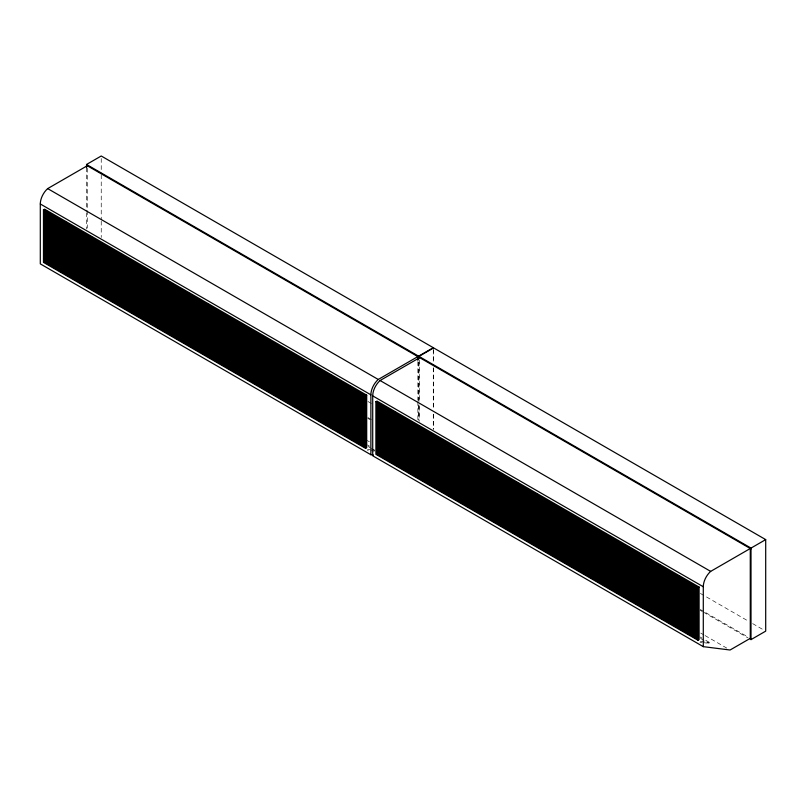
<?xml version="1.0" encoding="UTF-8"?>
<svg xmlns="http://www.w3.org/2000/svg" width="806" height="806" viewBox="0 0 806 806"><rect width="100%" height="100%" fill="white"/><g stroke="black" fill="none" stroke-linecap="round" stroke-linejoin="round"><path stroke-width="0.6" stroke-dasharray="4.03 3.02" d="M703.376 642.654L709.068 643.359L709.451 642.422L703.054 638.725M370.206 449.647L367.929 449.355L367.556 450.302L369.823 450.584M371.344 449.788L374.76 450.211M370.962 450.735L374.377 451.159M700.343 641.274L709.451 642.422M699.971 642.221L702.238 642.503M367.959 401.509L372.322 404.028M700.384 593.428L748.28 621.083M752.633 623.592L763.524 629.879M367.838 417.548L372.191 420.067M700.253 609.467L704.605 611.986M705.693 612.61L748.099 637.093M367.727 418.334L369.904 419.594M700.142 610.253L702.318 611.512M703.406 612.137L748.089 637.939M367.204 440.519L369.38 441.769M700.706 633.063L703.97 634.947M705.059 635.571L726.811 648.135M367.445 444.962L369.571 446.192M699.86 636.881L701.986 638.11M368.13 446.524L370.256 447.753M371.324 448.368L374.518 450.211M700.545 638.443L709.068 643.359M433.648 349.159L433.648 362.952M433.648 367.969L433.648 409.337M433.648 414.355L433.648 429.407M433.285 350.197L433.285 362.74M433.285 367.758L433.285 409.126M433.285 414.143L433.285 429.195M419.694 360.151L419.694 401.328M419.694 406.315L419.694 421.286M418.959 362.226L418.959 403.403M418.959 404.642L418.959 419.624M418.596 361.995L418.596 400.501M418.596 405.468L418.596 420.379M417.861 361.592L417.861 400.27M417.861 401.519L417.861 420.228M101.234 158.49L101.234 173.542M101.234 174.791L101.234 219.927M101.234 221.187L101.234 237.488M87.28 168.232L87.28 209.409M87.28 210.658L87.28 228.128M86.544 167.809L86.544 211.484M86.544 212.734L86.544 228.944"/><path stroke-width="1.21" d="M86.544 164.464L101.234 155.991L433.285 347.688L418.596 356.171L86.544 164.464L86.544 167.809M373.309 455.037L370.881 454.735L40.3 263.874L40.3 203.968A14.085 8.131 -60 0 1 47.675 188.604L87.28 165.744M43.474 209.802L44.572 209.167L366.7 395.152L366.7 447.743L365.602 448.378L43.474 262.393L43.474 209.802L365.602 395.786L366.7 395.152M44.572 211.716L365.239 396.844L365.239 398.114L44.572 212.986L44.572 211.716L45.307 211.293L89.879 237.024M44.572 212.986L45.307 212.562M44.572 214.255L365.239 399.393L365.239 400.663L44.572 215.534L44.572 214.255L45.307 213.832L365.964 398.97M44.572 216.804L365.239 401.932L365.239 403.212L44.572 218.073L44.572 216.804L45.307 216.381L365.964 401.509M44.572 219.343L365.239 404.481L365.239 405.75L44.572 220.622L44.572 219.343L45.307 218.92L365.964 404.058M44.572 221.892L365.239 407.02L365.239 408.299L44.572 223.161L44.572 221.892L45.307 221.469L365.964 406.597M44.572 223.161L45.307 222.738M44.572 224.441L365.239 409.569L365.239 410.838L44.572 225.71L44.572 224.441L45.307 224.018L365.964 409.146M44.572 225.71L45.307 225.287M44.572 226.98L365.239 412.118L365.239 413.387L44.572 228.259L44.572 226.98L45.307 226.557L365.964 411.695M44.572 228.259L45.307 227.826M44.572 229.529L365.239 414.657L365.239 415.936L44.572 230.798L44.572 229.529L45.307 229.106L365.964 414.234M44.572 230.798L45.307 230.375M44.572 232.068L365.239 417.206L365.239 418.475L44.572 233.347L44.572 232.068L45.307 231.644L365.964 416.783M44.572 234.617L365.239 419.745L365.239 421.024L44.572 235.886L44.572 234.617L45.307 234.193L365.964 419.322M44.572 237.166L365.239 422.294L365.239 423.563L44.572 238.435L44.572 237.166L45.307 236.742L365.964 421.87M44.572 238.435L45.307 238.012M44.572 239.704L365.239 424.843L365.239 426.112L44.572 240.974L44.572 239.704L45.307 239.281L365.964 424.409M44.572 240.974L45.307 240.551M44.572 242.253L365.239 427.382L365.239 428.651L44.572 243.523L44.572 242.253L45.307 241.83L365.964 426.958M44.572 243.523L45.307 243.1M44.572 244.792L365.239 429.93L365.239 431.2L44.572 246.072L44.572 244.792L45.307 244.369L365.964 429.507M44.572 246.072L45.307 245.649M44.572 247.341L365.239 432.469L365.239 433.749L44.572 248.611L44.572 247.341L45.307 246.918L365.964 432.046M44.572 249.89L365.239 435.018L365.239 436.288L44.572 251.16L44.572 249.89L45.307 249.457L365.964 434.595M44.572 252.429L365.239 437.567L365.239 438.837L44.572 253.699L44.572 252.429L45.307 252.006L365.964 437.134M44.572 253.699L45.307 253.275M44.572 254.978L365.239 440.106L365.239 441.376L44.572 256.248L44.572 254.978L45.307 254.555L365.964 439.683M44.572 256.248L45.307 255.824M44.572 257.517L365.239 442.655L365.239 443.925L44.572 258.797L44.572 257.517L45.307 257.094L365.964 442.232M44.572 258.797L45.307 258.363M365.964 446.474L44.572 260.912L44.572 260.066L45.307 259.643L365.964 444.771M44.572 260.912L45.307 260.489M44.209 261.97L364.866 447.108L364.866 396.209L44.209 211.081L44.209 261.97L45.68 261.124L104.377 295.016M370.881 454.735L370.881 394.829A14.085 8.131 -60 0 1 378.256 379.465L417.861 356.595L417.861 360.342M751.011 548.946L418.959 357.239L418.959 356.383L433.648 347.91L765.7 539.607L765.7 631.138L751.011 639.621L750.275 639.198L750.275 548.513L710.67 571.383A14.085 8.131 -60 0 0 703.295 586.748L703.295 646.654L730.075 650.009L750.275 638.352M703.295 646.654L372.715 455.793L372.715 395.887A14.085 8.131 -60 0 1 380.089 380.523L419.694 357.663M375.888 401.72L376.986 401.086L699.114 587.07L699.114 639.662L698.016 640.296L375.888 454.312L375.888 401.72L698.016 587.705L699.114 587.07M697.653 590.032L376.986 404.904L376.986 403.635L377.722 403.212L417.941 426.424M376.986 404.904L377.722 404.481M697.653 592.581L376.986 407.453L376.986 406.174L377.722 405.75L697.301 590.254M376.986 407.453L377.722 407.02M697.653 595.13L376.986 409.992L376.986 408.723L377.722 408.299L697.301 592.803M376.986 409.992L377.722 409.569M697.653 597.669L376.986 412.541L376.986 411.262L377.722 410.838L697.301 595.342M376.986 412.541L377.722 412.118M697.653 600.218L376.986 415.08L376.986 413.81L377.722 413.387L697.301 597.891M376.986 415.08L377.722 414.657M697.653 602.757L376.986 417.629L376.986 416.359L377.722 415.936L697.301 600.44M376.986 417.629L377.722 417.206M697.653 605.306L376.986 420.178L376.986 418.898L377.722 418.475L697.301 602.979M376.986 420.178L377.722 419.745M697.653 607.845L376.986 422.717L376.986 421.447L377.722 421.024L697.301 605.528M376.986 422.717L377.722 422.294M697.653 610.394L376.986 425.266L376.986 423.986L377.722 423.563L697.301 608.067M376.986 425.266L377.722 424.843M697.653 612.943L376.986 427.805L376.986 426.535L377.722 426.112L697.301 610.616M376.986 427.805L377.722 427.382M697.653 615.482L376.986 430.354L376.986 429.084L377.722 428.651L697.301 613.165M376.986 430.354L377.722 429.93M697.653 618.031L376.986 432.893L376.986 431.623L377.722 431.2L697.301 615.703M376.986 432.893L377.722 432.469M697.653 620.57L376.986 435.442L376.986 434.172L377.722 433.749L697.301 618.252M376.986 435.442L377.722 435.018M697.653 623.119L376.986 437.99L376.986 436.711L377.722 436.288L697.301 620.791M376.986 437.99L377.722 437.567M697.653 625.668L376.986 440.529L376.986 439.26L377.722 438.837L697.301 623.34M376.986 440.529L377.722 440.106M697.653 628.206L376.986 443.078L376.986 441.799L377.722 441.376L697.301 625.889M376.986 443.078L377.722 442.655M697.653 630.755L376.986 445.617L376.986 444.348L377.722 443.925L697.301 628.428M376.986 445.617L377.722 445.194L379.898 446.453M697.653 633.294L376.986 448.166L376.986 446.897L377.722 446.474L697.301 630.977M376.986 448.166L377.722 447.743M697.653 635.843L376.986 450.715L376.986 449.436L377.722 449.013L697.301 633.516M376.986 450.715L377.722 450.282M697.653 637.959L376.986 452.831L376.986 451.985L377.722 451.562L697.301 636.065M376.986 452.831L377.722 452.408M376.624 453.889L697.281 639.027L697.281 588.128L376.624 403L376.624 453.889L378.095 453.043M418.959 356.383L751.011 548.09L765.7 539.607M86.544 165.321L418.596 357.028M47.675 188.604L378.256 379.465M380.089 380.523L710.67 571.383M40.3 203.968L370.881 394.829M372.715 395.887L703.295 586.748M48.572 212.321L45.307 210.437L45.307 261.335M64.873 221.741L67.049 222.99M89.879 236.168L92.045 237.427M168.142 281.354L170.308 282.614M183.355 290.14L185.531 291.399M187.707 292.649L189.873 293.908M207.273 303.953L210.527 305.827M261.618 335.326L263.794 336.586M281.183 346.62L283.359 347.88M300.749 357.914L304.013 359.798M330.097 374.861L332.274 376.12M339.88 380.513L342.056 381.762M349.663 386.165L351.839 387.414M392.945 411.141L395.111 412.4M417.941 425.578L420.117 426.837M486.421 465.112L488.597 466.372M496.204 470.764L498.38 472.024M515.769 482.059L517.946 483.318M535.335 493.353L538.599 495.237M579.907 519.084L582.073 520.344M609.255 536.03L611.422 537.29M628.821 547.324L632.075 549.208M658.17 564.271L660.336 565.53M677.735 575.565L679.901 576.824M92.045 238.274L98.574 242.042M101.828 243.926L119.228 253.961M121.394 255.22L183.355 290.986M185.531 292.246L197.49 299.147M199.656 300.406L212.703 307.932M214.88 309.192L261.618 336.173M263.794 337.432L275.753 344.333M277.919 345.593L281.183 347.467M283.359 348.726L290.966 353.119M293.142 354.378L354.015 389.52M357.27 391.404L365.964 396.421M420.117 427.684L432.076 434.585M434.243 435.845L447.29 443.371M449.466 444.63L510.339 479.772M513.593 481.656L525.552 488.557M527.728 489.816L579.907 519.93M582.073 521.19L588.602 524.958M591.856 526.842L603.815 533.743M607.079 535.627L609.255 536.877M611.422 538.136L682.077 578.93M685.342 580.814L697.301 587.715M376.986 403.635L697.653 588.763M61.609 221.972L63.785 223.232M134.441 264.025L137.705 265.909M155.095 275.944L157.271 277.204M174.66 287.238L176.836 288.498M252.923 332.425L255.099 333.684M268.136 341.21L270.312 342.469M277.919 346.862L280.095 348.111M296.406 357.532L299.661 359.416M346.399 386.396L348.575 387.656M389.681 411.382L391.857 412.642M409.247 422.676L411.423 423.936M483.157 465.354L485.333 466.614M502.722 476.648L504.899 477.908M596.208 530.62L598.384 531.879M624.469 546.942L627.733 548.815M645.122 558.86L647.299 560.12M664.688 570.154L666.864 571.414M674.471 575.806L676.647 577.066M376.986 406.174L697.653 591.312M62.697 225.146L64.873 226.405M131.177 264.68L133.353 265.94M205.097 307.358L207.273 308.617M214.88 313.01L217.056 314.259M224.662 318.652L226.839 319.911M252.923 334.974L256.187 336.858M273.577 346.892L275.753 348.152M293.142 358.196L295.318 359.446M346.399 388.945L349.663 390.829M390.769 414.556L392.945 415.815M409.247 425.225L412.511 427.109M429.9 437.144L432.076 438.404M459.249 454.09L461.425 455.35M508.163 482.331L510.339 483.59M542.942 502.41L545.118 503.669M552.725 508.062L554.901 509.321M601.639 536.302L603.815 537.562M621.204 547.596L623.381 548.856M674.471 578.355L677.735 580.229M695.125 590.274L697.301 591.533M376.986 408.723L697.653 593.851M58.354 225.186L60.531 226.436M87.703 242.122L89.879 243.382M151.83 279.148L154.006 280.407M171.396 290.452L173.572 291.701M181.179 296.094L183.355 297.354M249.659 335.639L251.835 336.888M323.579 378.306L325.755 379.566M343.144 389.6L345.321 390.86M386.417 414.586L388.593 415.846M405.982 425.89L408.158 427.14M479.902 468.558L482.079 469.817M484.245 471.067L486.421 472.326M499.468 479.852L501.644 481.111M509.251 485.504L511.427 486.764M577.731 525.038L579.907 526.298M621.204 550.145L624.469 552.029M641.858 562.064L644.034 563.323M671.207 579.01L673.383 580.27M376.986 411.262L697.653 596.4M87.703 244.671L90.957 246.555M108.357 256.59L110.523 257.849M127.922 267.894L130.088 269.144M206.185 313.081L208.351 314.33M221.398 321.866L223.574 323.115M249.659 338.177L252.923 340.061M270.312 350.106L272.488 351.356M299.661 367.042L301.837 368.302M426.636 440.358L428.812 441.607M436.419 446L438.595 447.259M455.984 457.294L458.161 458.554M484.245 473.616L487.509 475.5M577.731 527.587L580.985 529.471M598.384 539.506L600.551 540.766M617.95 550.81L620.126 552.06M627.733 556.452L629.909 557.712M376.986 413.81L697.653 598.939M55.09 228.39L57.266 229.639M84.439 245.336L86.615 246.586M168.142 293.656L170.308 294.915M177.924 299.308L180.091 300.557M206.185 315.62L209.439 317.504M226.839 327.548L229.005 328.798M246.404 338.842L248.57 340.092M320.314 381.52L322.491 382.769M324.667 384.029L326.833 385.278M339.88 392.814L342.056 394.063M383.162 417.8L385.328 419.049M402.728 429.094L404.894 430.344M412.511 434.746L414.677 435.996M480.991 474.281L483.157 475.53M496.204 483.066L498.38 484.315M505.987 488.708L508.163 489.967M554.901 516.948L557.077 518.208M574.466 528.252L576.643 529.502M638.604 565.278L640.77 566.527M648.387 570.92L650.553 572.179M667.952 582.224L670.118 583.473M376.986 416.359L697.653 601.488M105.092 259.804L107.269 261.053M109.445 262.313L111.611 263.572M124.658 271.098L126.834 272.357M134.441 276.75L136.617 277.999M202.921 316.284L205.097 317.534M246.404 341.381L249.659 343.265M267.058 353.31L269.224 354.569M276.841 358.962L279.007 360.211M296.406 370.256L298.573 371.506M324.667 386.568L327.921 388.452M433.154 449.214L435.331 450.463M437.507 451.723L439.683 452.972M452.73 460.508L454.896 461.757M480.991 476.82L484.245 478.704M530.993 505.694L533.159 506.944M595.12 542.72L597.296 543.969M614.686 554.014L616.862 555.274M624.469 559.666L626.645 560.916M673.383 587.906L675.559 589.156M692.948 599.201L695.125 600.45M376.986 418.898L697.653 604.037M61.609 237.246L63.785 238.495M81.174 248.54L83.35 249.8M109.445 264.862L112.699 266.736M159.437 293.727L161.613 294.976M202.921 318.823L206.185 320.707M223.574 330.752L225.751 332.012M243.14 342.046L245.316 343.306M252.923 347.698L255.099 348.948M321.403 387.233L323.579 388.492M336.616 396.018L338.792 397.277M346.399 401.67L348.575 402.919M379.898 421.004L382.074 422.263M389.681 426.656L391.857 427.905M399.464 432.298L401.64 433.557M409.247 437.95L411.423 439.199M437.507 454.262L440.771 456.146M458.161 466.19L460.337 467.44M477.726 477.484L479.902 478.744M530.993 508.233L534.247 510.117M551.636 520.162L553.813 521.411M571.202 531.456L573.378 532.716M649.475 576.643L651.641 577.892M664.688 585.428L666.864 586.677M674.471 591.07L676.647 592.329M692.948 601.739L696.213 603.623M376.986 421.447L697.653 606.575M86.615 254.222L88.791 255.482M106.18 265.517L108.357 266.776M131.177 279.954L133.353 281.203M159.437 296.265L162.701 298.149M180.091 308.194L182.267 309.454M199.656 319.488L201.832 320.748M273.577 362.166L275.753 363.415M277.919 364.675L280.095 365.934M293.142 373.46L295.318 374.719M321.403 389.782L324.667 391.656M434.243 454.927L436.419 456.186M459.249 469.364L461.425 470.613M508.163 497.604L510.339 498.854M527.728 508.898L529.905 510.158M601.639 551.576L603.815 552.825M611.422 557.218L613.598 558.477M621.204 562.87L623.381 564.119M649.475 579.182L652.729 581.066M670.118 591.11L672.295 592.36M689.684 602.404L691.86 603.664M376.986 423.986L697.653 609.124M62.697 242.959L64.873 244.218M77.92 251.744L80.096 253.003M87.703 257.396L89.879 258.645M156.183 296.93L158.359 298.19M220.31 333.956L222.486 335.215M239.876 345.25L242.052 346.509M249.659 350.902L251.835 352.162M277.919 367.224L281.183 369.098M298.573 379.142L300.749 380.402M318.138 390.436L320.314 391.696M390.769 432.369L392.945 433.628M405.982 441.154L408.158 442.413M434.243 457.476L437.507 459.36M454.896 469.394L457.073 470.654M484.245 486.34L486.421 487.6M548.382 523.366L550.558 524.625M567.948 534.66L570.124 535.919M577.731 540.312L579.907 541.561M626.645 568.552L628.821 569.802M646.211 579.846L648.387 581.106M689.684 604.953L692.948 606.837M376.986 426.535L697.653 611.663M62.697 245.508L65.961 247.392M83.35 257.426L85.527 258.686M156.183 299.479L159.437 301.363M176.836 311.398L179.003 312.657M196.402 322.692L198.568 323.952M206.185 328.344L208.351 329.604M274.665 367.879L276.841 369.138M299.661 382.316L301.837 383.575M390.769 434.918L394.023 436.802M411.423 446.836L413.589 448.096M430.988 458.13L433.154 459.39M484.245 488.889L487.509 490.763M504.899 500.808L507.075 502.067M509.251 503.317L511.427 504.576M524.464 512.102L526.64 513.362M602.727 557.289L604.903 558.548M627.733 571.726L629.909 572.975M646.211 582.395L649.475 584.279M666.864 594.314L669.04 595.574M376.986 429.084L697.653 614.212M59.443 246.173L61.609 247.422M133.353 288.84L135.529 290.1M152.918 300.134L155.095 301.394M246.404 354.106L248.57 355.365M274.665 370.428L277.919 372.312M295.318 382.346L297.485 383.606M324.667 399.292L326.833 400.552M387.505 435.572L389.681 436.832M430.988 460.679L434.243 462.563M451.642 472.598L453.808 473.857M480.991 489.544L483.157 490.804M509.251 505.866L512.505 507.75M529.905 517.784L532.071 519.044M574.466 543.516L576.643 544.775M602.727 559.838L605.991 561.722M623.381 571.756L625.557 573.016M642.946 583.05L645.122 584.31M376.986 431.623L697.653 616.761M59.443 248.711L62.697 250.595M80.096 260.64L82.262 261.89M109.445 277.576L111.611 278.836M193.138 325.906L195.314 327.155M202.921 331.548L205.097 332.807M251.835 359.788L254.011 361.048M271.4 371.092L273.577 372.342M324.667 401.841L327.921 403.725M345.321 413.76L347.487 415.019M387.505 438.121L390.769 440.005M408.158 450.04L410.335 451.3M427.724 461.344L429.9 462.594M437.507 466.986L439.683 468.246M505.987 506.531L508.163 507.78M521.21 515.316L523.376 516.565M530.993 520.958L533.159 522.217M599.473 560.492L601.639 561.752M663.6 597.518L665.776 598.777M673.383 603.17L675.559 604.429M692.948 614.464L695.125 615.724M376.986 434.172L697.653 619.3M56.178 249.376L58.354 250.626M130.088 292.054L132.265 293.303M134.441 294.563L136.617 295.812M149.654 303.348L151.83 304.597M159.437 308.99L161.613 310.25M227.927 348.535L230.093 349.784M271.4 373.631L274.665 375.515M292.054 385.56L294.23 386.809M321.403 402.506L323.579 403.756M384.24 438.786L386.417 440.036M458.161 481.454L460.337 482.713M477.726 492.758L479.902 494.007M505.987 509.07L509.251 510.954M555.989 537.934L558.165 539.194M599.473 563.041L602.727 564.925M620.126 574.96L622.292 576.219M639.692 586.264L641.858 587.514M649.475 591.906L651.641 593.166M376.986 436.711L697.653 621.849M56.178 251.915L59.443 253.799M86.615 269.496L88.791 270.745M106.18 280.79L108.357 282.04M134.441 297.102L137.705 298.986M199.656 334.762L201.832 336.011M227.927 351.073L231.181 352.957M248.57 363.002L250.747 364.252M268.136 374.296L270.312 375.546M277.919 379.948L280.095 381.198M342.056 416.974L344.233 418.223M346.399 419.483L348.575 420.732M361.622 428.268L363.798 429.517M404.894 453.254L407.07 454.503M424.46 464.548L426.636 465.808M434.243 470.2L436.419 471.45M483.157 498.44L485.333 499.69M502.722 509.735L504.899 510.984M555.989 540.483L559.253 542.367M576.643 552.402L578.819 553.662M596.208 563.706L598.384 564.956M674.471 608.893L676.647 610.142M689.684 617.678L691.86 618.927M376.986 439.26L697.653 624.388M52.914 252.58L55.09 253.84M62.697 258.232L64.873 259.482M131.177 297.767L133.353 299.026M146.4 306.552L148.576 307.811M156.183 312.204L158.359 313.453M205.097 340.444L207.273 341.694M224.662 351.738L226.839 352.988M298.573 394.416L300.749 395.665M318.138 405.71L320.314 406.959M346.399 422.022L349.663 423.906M380.986 441.99L383.162 443.25M390.769 447.642L392.945 448.892M459.249 487.177L461.425 488.426M474.462 495.962L476.638 497.211M484.245 501.604L486.421 502.863M502.722 512.273L505.987 514.157M552.725 541.148L554.901 542.398M616.862 578.174L619.038 579.423M626.645 583.816L628.821 585.075M636.428 589.468L638.604 590.727M646.211 595.12L648.387 596.369M674.471 611.432L677.735 613.316M695.125 623.36L697.301 624.61M376.986 441.799L697.653 626.937M83.35 272.7L85.527 273.949M87.703 275.209L89.879 276.468M102.916 283.994L105.092 285.253M181.179 329.18L183.355 330.43M224.662 354.277L227.927 356.161M245.316 366.206L247.492 367.465M264.882 377.5L267.058 378.76M274.665 383.152L276.841 384.402M323.579 411.392L325.755 412.642M343.144 422.687L345.321 423.946M411.423 462.11L413.589 463.359M421.206 467.752L423.372 469.011M430.988 473.404L433.154 474.653M459.249 489.716L462.513 491.6M479.902 501.644L482.079 502.894M509.251 518.59L511.427 519.84M552.725 543.687L555.989 545.571M573.378 555.616L575.555 556.865M592.944 566.91L595.12 568.17M602.727 572.562L604.903 573.812M671.207 612.097L673.383 613.346M376.986 444.348L697.653 629.476M59.443 261.436L61.609 262.696M87.703 277.758L90.957 279.632M108.357 289.676L110.523 290.936M181.179 331.729L184.443 333.603M201.832 343.648L204.009 344.908M221.398 354.942L223.574 356.202M299.661 400.129L301.837 401.388M314.884 408.914L317.05 410.173M324.667 414.566L326.833 415.815M343.144 425.236L346.399 427.12M387.505 450.846L389.681 452.095M436.419 479.086L438.595 480.336M455.984 490.38L458.161 491.64M509.251 521.129L512.505 523.013M529.905 533.058L532.071 534.307M549.47 544.352L551.636 545.612M627.733 589.539L629.909 590.788M642.946 598.324L645.122 599.573M671.207 614.635L674.471 616.519M691.86 626.564L694.037 627.824M376.986 446.897L697.653 632.025M84.439 278.413L86.615 279.672M109.445 292.85L111.611 294.109M158.359 321.09L160.525 322.35M177.924 332.384L180.091 333.644M251.835 375.062L254.011 376.311M261.618 380.714L263.794 381.963M271.4 386.356L273.577 387.615M299.661 402.678L302.925 404.562M320.314 414.596L322.491 415.856M412.511 467.823L414.677 469.082M437.507 482.26L439.683 483.509M455.984 492.929L459.249 494.813M476.638 504.848L478.814 506.108M505.987 521.794L508.163 523.054M554.901 550.035L557.077 551.294M589.69 570.114L591.856 571.373M599.473 575.766L601.639 577.015M627.733 592.078L630.987 593.962M648.387 604.006L650.553 605.266M667.952 615.3L670.118 616.56M376.986 449.436L697.653 634.574M56.178 264.64L58.354 265.899M84.439 280.962L87.703 282.846M105.092 292.88L107.269 294.14M134.441 309.826L136.617 311.086M198.568 346.852L200.744 348.111M218.134 358.156L220.31 359.405M227.927 363.798L230.093 365.058M276.841 392.038L279.007 393.298M296.406 403.332L298.573 404.592M384.24 454.05L386.417 455.309M412.511 470.372L415.765 472.256M433.154 482.29L435.331 483.55M452.73 493.584L454.896 494.844M526.64 536.262L528.817 537.521M530.993 538.771L533.159 540.03M546.206 547.556L548.382 548.815M555.989 553.208L558.165 554.468M624.469 592.742L626.645 594.002M667.952 617.849L671.207 619.733M688.606 629.768L690.772 631.027M44.572 260.066L365.239 445.194L365.239 446.04M376.986 451.985L697.653 637.113M106.543 296.265L182.64 340.203M184.806 341.452L202.205 351.497M204.371 352.746L276.115 394.174M278.292 395.424L295.681 405.468M297.857 406.718L344.595 433.709M346.771 434.958L354.378 439.351M356.554 440.61L365.249 445.627M379.173 453.667L432.439 484.426M434.615 485.675L500.919 523.96M503.095 525.21L510.702 529.602M512.878 530.862L525.925 538.388M528.091 539.647L530.267 540.907M532.444 542.156L604.188 583.574M606.354 584.834L623.753 594.878M625.919 596.128L672.667 623.119M674.834 624.368L682.45 628.761M684.616 630.02L692.233 634.413M694.399 635.662L697.664 637.546M751.011 548.09L751.011 639.621M698.016 587.705L698.016 640.296M418.596 356.171L418.596 359.506M378.095 404.632L378.095 415.805M378.095 423.251L378.095 431.935M378.095 435.663L378.095 451.803M377.722 404.844L377.722 453.254M365.602 395.786L365.602 448.378M45.68 253.678L45.68 259.885"/></g></svg>
